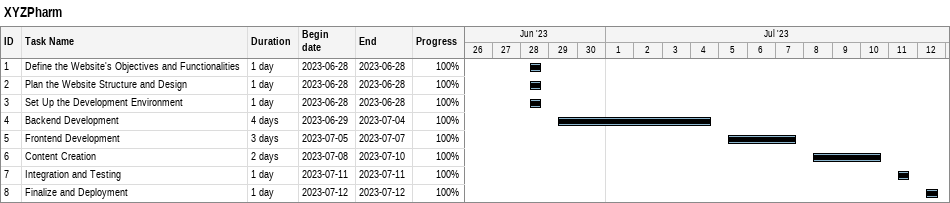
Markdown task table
XYZPharm

| ID | Task | Duration | Start | Finish | % complete |
|---|---|---|---|---|---|
| 1 | Define the Website's Objectives and Functionalities | 1d | 2023-06-28 | 2023-06-28 | 100 |
| 2 | Plan the Website Structure and Design | 1d | 2023-06-28 | 2023-06-28 | 100 |
| 3 | Set Up the Development Environment | 1d | 2023-06-28 | 2023-06-28 | 100 |
| 4 | Backend Development | 4d | 2023-06-29 | 2023-07-04 | 100 |
| 5 | Frontend Development | 3d | 2023-07-05 | 2023-07-07 | 100 |
| 6 | Content Creation | 2d | 2023-07-08 | 2023-07-10 | 100 |
| 7 | Integration and Testing | 1d | 2023-07-11 | 2023-07-11 | 100 |
| 8 | Finalize and Deployment | 1d | 2023-07-12 | 2023-07-12 | 100 |
